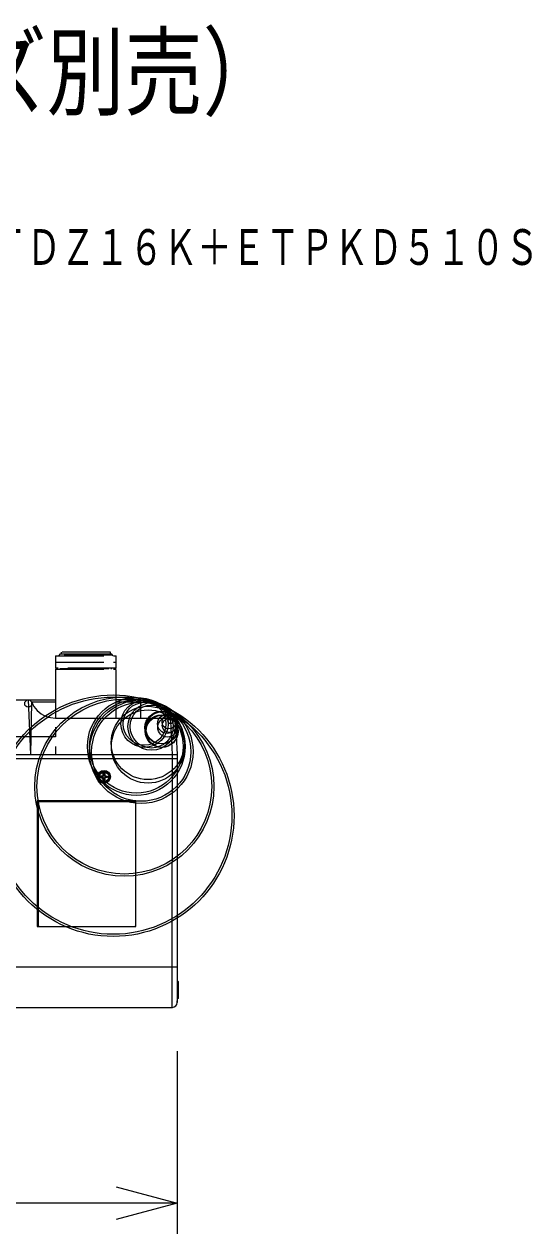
# Model space of a CAD drawing. Units: millimetres, scale not verified. Extents: x -62 to 63, y -56 to 57.
# Drawn here: x 37.2 to 58.01, y 7.24 to 56.81 of the extents above; entities that cross this region are included whole.
import ezdxf
from ezdxf.enums import TextEntityAlignment as Align

# ---------------------------------------------------------------- set-up
doc = ezdxf.new("R2010")
doc.units = ezdxf.units.MM
doc.header["$LTSCALE"] = 0.125
doc.linetypes.add('USER2', pattern=[31.75, 15.875, -3.175, 3.175, -3.175, 3.175, -3.175])
for name, color, linetype, lineweight in [('0-0_0', 7, 'Continuous', 20), ('0-5_SUNPO', 3, 'Continuous', 18), ('0-6_GAIKEI', 1, 'Continuous', 18)]:
    doc.layers.add(name, color=color, linetype=linetype, lineweight=lineweight)
doc.layers.add('0-2_MOJI1', color=7, linetype='Continuous')
doc.layers.add('0-4_TOUROKU', color=7, linetype='Continuous')
doc.styles.add('ＭＳ ゴシック', font='')
doc.styles.get('ＭＳ ゴシック').set_extended_font_data('MS Gothic')

# ---------------------------------------------------------------- blocks, each defined once
blk = doc.blocks.new('_Open30')
at = {"layer": '0-0_0'}
blk.add_line((0, 0), (-1, 0), dxfattribs=at)
blk.add_lwpolyline([(-1, 0.26795), (0, 0), (-1, -0.26795)], dxfattribs=at)
blk = doc.blocks.new('D1')
at = {"layer": '0-5_SUNPO'}
for p, q in [((67.9681, 203.0081), (67.9681, 194.7367)), ((107.9681, 202.2161), (107.9681, 194.7367)), ((105.4681, 195.9867), (70.4681, 195.9867))]:
    blk.add_line(p, q, dxfattribs=at)
at = {"layer": '0-5_SUNPO', "xscale": 2.5, "yscale": 2.5, "rotation": 180}
blk.add_blockref('_Open30', (67.9681, 195.9867), dxfattribs=at)
at = {"layer": '0-5_SUNPO', "xscale": 2.5, "yscale": 2.5}
blk.add_blockref('_Open30', (107.9681, 195.9867), dxfattribs=at)
at = {"layer": '0-5_SUNPO', "color": 7, "style": 'ＭＳ ゴシック'}
blk.add_text('800', height=1.833, dxfattribs=at).set_placement((86.0931, 196.6117), align=Align.BOTTOM_LEFT)

msp = doc.modelspace()

# ---------------------------------------------------------------- linework, layer by layer
at = {"layer": '0-6_GAIKEI', "color": 9, "linetype": 'USER2'}
for p, q in [((38.483, 30.9242), (40.9801, 30.9245)), ((38.483, 30.9242), (38.483, 30.4226)), ((38.6835, 31.0023), (38.6055, 30.924)), ((40.8239, 30.9577), (38.6389, 30.9577)), ((40.7461, 31.069), (38.7171, 31.069)), ((39.7317, 30.9242), (39.7317, 31.0022)), ((40.7459, 31.0023), (40.7461, 31.069)), ((40.8574, 30.924), (40.7795, 31.002)), ((40.9801, 30.4226), (40.9801, 30.924)), ((38.4828, 30.3779), (38.4829, 26.8756)), ((38.483, 30.6679), (40.9803, 30.6678)), ((40.9801, 30.4226), (38.483, 30.4226)), ((38.483, 30.3779), (40.9803, 30.3779)), ((38.6835, 30.4223), (38.6834, 30.3779)), ((38.6834, 30.4003), (40.7795, 30.4003)), ((40.7795, 30.378), (40.7794, 30.4226)), ((40.9801, 28.3697), (40.98, 30.3781))]:
    msp.add_line(p, q, dxfattribs=at)
at = {"layer": '0-6_GAIKEI', "color": 7}
for p, q in [((30.133, 29.1166), (38.4828, 29.1165)), ((41.9835, 29.1166), (40.9801, 29.1165)), ((43.3982, 28.4163), (43.4774, 26.8756)), ((43.4774, 26.8757), (43.4774, 16.7194)), ((7.1776, 16.5193), (43.2773, 16.5193))]:
    msp.add_line(p, q, dxfattribs=at)
at = {"layer": '0-6_GAIKEI'}
for p, q in [((37.4798, 26.8756), (37.3792, 29.1165)), ((37.4798, 26.8756), (37.5129, 29.0273)), ((38.4829, 29.0273), (37.5129, 29.0273)), ((41.9835, 29.0273), (40.9801, 29.0272)), ((41.9833, 28.3697), (41.9832, 29.1168)), ((38.483, 28.3695), (43.2055, 28.3697)), ((43.2768, 26.8756), (43.1986, 28.5144)), ((38.4829, 27.6114), (30.0104, 27.6114)), ((7.1222, 26.8757), (43.4774, 26.8757)), ((6.9774, 26.7196), (43.4774, 26.7196)), ((40.3334, 25.939), (40.3334, 25.9951)), ((40.4561, 25.9949), (40.3334, 25.9949)), ((40.4561, 25.939), (40.3334, 25.939)), ((40.3445, 25.995), (40.3445, 25.939)), ((40.3668, 25.995), (40.4112, 26.0063)), ((40.4227, 25.9949), (40.4112, 26.0063)), ((40.4112, 26.0063), (40.4337, 26.0063)), ((40.445, 26.0172), (40.445, 26.1177)), ((40.445, 26.1177), (40.5121, 26.1177)), ((40.4561, 26.1065), (40.445, 26.1175)), ((40.445, 25.8278), (40.445, 25.939)), ((40.4561, 25.9168), (40.445, 25.9058)), ((40.4561, 25.8388), (40.445, 25.8278)), ((40.5119, 25.8278), (40.445, 25.8278)), ((40.4561, 25.9949), (40.4561, 26.1065)), ((40.4561, 26.1065), (40.5007, 26.1065)), ((40.4561, 25.939), (40.4561, 25.8388)), ((40.5007, 25.8388), (40.4561, 25.8388)), ((40.5007, 26.1065), (40.5116, 26.1176)), ((40.5007, 26.1065), (40.5007, 25.9949)), ((40.5007, 25.8388), (40.5007, 25.9392)), ((40.5119, 25.9167), (40.5007, 25.9282)), ((40.5007, 25.8388), (40.5119, 25.8278)), ((40.5119, 25.9503), (40.5119, 25.8278)), ((40.5675, 25.9503), (40.5119, 25.9503)), ((40.5339, 25.9393), (40.5119, 25.9167)), ((40.5121, 26.1177), (40.5121, 26.0172)), ((40.5121, 26.0172), (40.523, 26.0172)), ((40.5229, 25.9503), (40.5339, 25.9393)), ((40.5453, 26.0061), (40.59, 25.9949)), ((41.7828, 24.9806), (37.736, 24.9804)), ((37.736, 24.9804), (37.736, 19.8301)), ((37.7807, 24.8801), (37.7808, 19.8857)), ((41.7271, 24.9359), (37.8364, 24.936)), ((41.7828, 19.83), (41.7828, 24.9806)), ((37.736, 19.8301), (41.7828, 19.83)), ((43.4774, 17.5893), (43.4998, 17.5893)), ((43.4774, 17.4667), (43.4998, 17.4667)), ((43.4774, 17.3887), (43.5106, 17.3887)), ((43.4998, 17.4667), (43.5106, 17.4559)), ((43.5107, 17.3887), (43.5108, 16.9428)), ((43.4774, 16.9425), (43.5106, 16.9425)), ((43.4774, 16.8649), (43.4884, 16.8648)), ((43.4774, 16.7197), (43.4884, 16.8648)), ((43.4884, 16.8648), (43.4884, 16.9427)), ((43.5106, 16.8871), (43.4884, 16.8649)), ((43.5107, 16.9427), (43.5107, 16.8872))]:
    msp.add_line(p, q, dxfattribs=at)
at = {"layer": '0-6_GAIKEI', "color": 9, "linetype": 'USER2'}
for points in [[(38.6835, 31.0023), (39.7317, 31.0022), (40.7792, 31.0023)], [(38.7171, 31.069), (38.7171, 31.0674), (38.717, 31.0143), (38.717, 31.008), (38.717, 31.0037), (38.717, 31.0021)]]:
    msp.add_lwpolyline(points, dxfattribs=at)
at = {"layer": '0-6_GAIKEI'}
for points in [[(37.5129, 29.0273), (37.5576, 28.927), (37.6023, 28.8489), (37.669, 28.7597), (37.736, 28.6817), (37.814, 28.6148), (37.9032, 28.5479), (37.9924, 28.4921), (38.0928, 28.4476), (38.182, 28.4141), (38.2823, 28.3918), (38.483, 28.3695)], [(43.2765, 16.519), (43.2767, 18.1692), (43.2768, 26.7196), (43.2768, 26.8756)], [(40.4337, 26.0063), (40.4337, 26.0172), (40.445, 26.0172)], [(40.4448, 25.9282), (40.4337, 25.9282), (40.4337, 25.939)], [(40.5007, 25.9949), (40.6233, 25.9949), (40.6233, 25.9392), (40.5007, 25.9392)], [(40.523, 26.0172), (40.523, 26.0061), (40.5453, 26.0061), (40.5339, 25.995)], [(40.6121, 25.995), (40.6121, 25.939), (40.5675, 25.9503)], [(37.8364, 24.936), (37.7917, 24.9248), (37.7807, 24.8801)], [(41.7828, 24.8802), (41.7716, 24.925), (41.7271, 24.9359)], [(37.7808, 19.8857), (37.7917, 19.8524), (37.8364, 19.8301)], [(41.7271, 19.8302), (41.7717, 19.8522), (41.7828, 19.886)], [(43.4774, 18.1691), (43.2767, 18.1692), (6.9773, 18.1692)], [(43.4884, 17.5893), (43.4885, 17.3888), (43.4885, 16.9428)], [(43.4998, 17.5893), (43.5106, 17.5785), (43.5106, 16.8871)]]:
    msp.add_lwpolyline(points, dxfattribs=at)
at = {"layer": '0-6_GAIKEI', "color": 7}
for centre, radius in [((40.8578, 24.373), 4.9486), ((41.3098, 25.5667), 3.6722), ((41.8008, 27.2076), 2.0031), ((42.0026, 26.9951), 2.1218), ((42.138, 28.1412), 0.9677), ((42.4273, 28.0282), 0.9707)]:
    msp.add_circle(centre, radius, dxfattribs=at)
at = {"layer": '0-6_GAIKEI'}
for centre, radius in [((40.8578, 24.373), 4.8591), ((37.3756, 28.9662), 0.1503), ((37.3756, 28.9662), 0.1503), ((37.3756, 28.9662), 0.1503), ((37.3756, 28.9662), 0.1503), ((41.3098, 25.5667), 3.5827), ((41.8008, 27.2076), 1.9136), ((42.0026, 26.9951), 2.0323), ((42.273, 27.3554), 1.5014), ((42.138, 28.1412), 0.8782), ((42.4273, 28.0282), 0.8812), ((42.2799, 27.2107), 1.5014), ((42.8261, 27.9847), 0.6699), ((42.833, 27.84), 0.6699), ((42.8481, 27.9747), 0.6562), ((42.855, 27.83), 0.6562), ((43.0681, 28.1397), 0.3968), ((43.075, 27.995), 0.3968), ((43.1376, 28.2119), 0.2843), ((43.1445, 28.0672), 0.2843), ((43.1952, 28.3994), 0.1077), ((43.2021, 28.2547), 0.1077), ((40.4785, 25.967), 0.2633), ((40.4785, 25.967), 0.2265), ((40.4785, 25.967), 0.2212), ((40.4785, 25.967), 0.2107), ((40.4785, 25.967), 0.1949)]:
    msp.add_circle(centre, radius, dxfattribs=at)
at = {"layer": '0-6_GAIKEI', "color": 7}
msp.add_arc((43.2773, 16.7194), 0.2001, 270, 0, dxfattribs=at)

# ---------------------------------------------------------------- block references
at = {"layer": '0-5_SUNPO'}
msp.add_blockref('D1', (-64.4907, -187.4967), dxfattribs=at)

# ---------------------------------------------------------------- texts
at = {"layer": '0-2_MOJI1', "style": 'ＭＳ ゴシック', "width": 0.8}
msp.add_text('ＤＬＰ方式プロジェクター（天吊り金具付、レンズ別売）', height=2.933, dxfattribs=at).set_placement((-35.4907, 52.5033), align=Align.BOTTOM_LEFT)
at = {"layer": '0-4_TOUROKU', "style": 'ＭＳ ゴシック', "width": 0.7}
msp.add_text('ＰＴＤＺ１６Ｋ＋ＥＴＰＫＤ５１０Ｓ', height=1.466, dxfattribs=at).set_placement((34.5093, 46.5033), align=Align.BOTTOM_LEFT)

doc.saveas('drawing.dxf')
